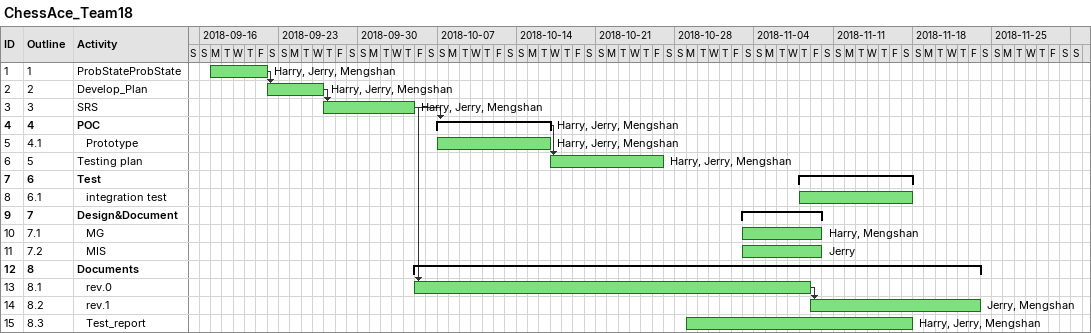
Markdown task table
ChessAce_Team18

| ID | WBS | Task | Start | Finish | Predecessors | Resources |
|---|---|---|---|---|---|---|
| 1 | 1 | ProbStateProbState | 2018-09-17 | 2018-09-21 |  | Harry, Jerry, Mengshan |
| 2 | 2 | Develop_Plan | 2018-09-22 | 2018-09-26 | 1 | Harry, Jerry, Mengshan |
| 3 | 3 | SRS | 2018-09-27 | 2018-10-04 | 2 | Harry, Jerry, Mengshan |
| 4 | 4 | **POC** | 2018-10-07 | 2018-10-16 | 3 | Harry, Jerry, Mengshan |
| 5 | 4.1 | Prototype | 2018-10-07 | 2018-10-16 |  | Harry, Jerry, Mengshan |
| 6 | 5 | Testing plan | 2018-10-17 | 2018-10-26 | 4 | Harry, Jerry, Mengshan |
| 7 | 6 | **Test** | 2018-11-08 | 2018-11-17 |  |  |
| 8 | 6.1 | integration test | 2018-11-08 | 2018-11-17 |  |  |
| 9 | 7 | **Design&Document** | 2018-11-03 | 2018-11-09 |  |  |
| 10 | 7.1 | MG | 2018-11-03 | 2018-11-09 |  | Harry, Mengshan |
| 11 | 7.2 | MIS | 2018-11-03 | 2018-11-09 |  | Jerry |
| 12 | 8 | **Documents** | 2018-10-05 | 2018-11-23 |  |  |
| 13 | 8.1 | rev.0 | 2018-10-05 | 2018-11-08 | 3 |  |
| 14 | 8.2 | rev.1 | 2018-11-09 | 2018-11-23 | 13 | Jerry, Mengshan |
| 15 | 8.3 | Test_report | 2018-10-29 | 2018-11-17 |  | Harry, Jerry, Mengshan |
